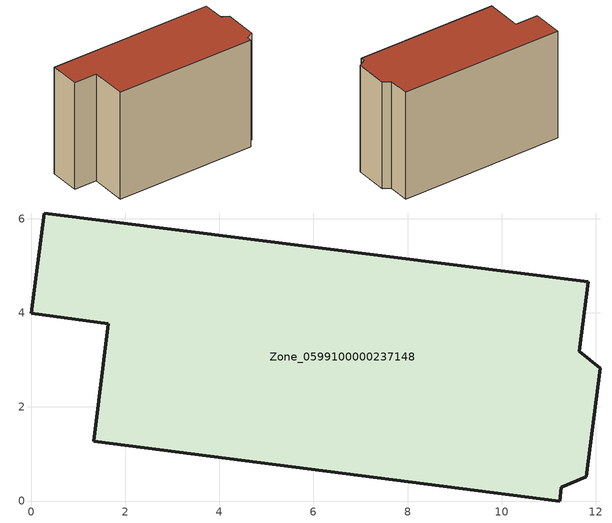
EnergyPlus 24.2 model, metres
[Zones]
Zone_0599100000237148
 floor ground (C_G): 11.27,0.29 11.23,0 1.33,1.27 1.64,3.77 0,3.99 0.28,6.12 11.84,4.66 11.65,3.18 12.1,2.82 11.8,0.52 z2.58
 wall outside (C_F): 11.84,4.66 0.28,6.12 0,3.99 1.64,3.77 1.33,1.27 11.23,0 11.27,0.29 11.8,0.52 12.1,2.82 11.65,3.18 11.84,4.66 z2.58:10.52
 roof outside (C_R): 11.8,0.52 12.1,2.82 11.65,3.18 11.84,4.66 0.28,6.12 0,3.99 1.64,3.77 1.33,1.27 11.23,0 11.27,0.29 z10.52
[BUILDING]
Pand.0599100000237148: North Axis=0; Terrain=City; Loads Convergence Tolerance Value=0.04; Temperature Convergence Tolerance Value=0.4; Solar Distribution=FullExterior; Maximum Number of Warmup Days=25; Minimum Number of Warmup Days=1
[Site:Location]
Rotterdam.The.Hague.AP_ZH_NLD Design_Conditions: Latitude=51.96; Longitude=4.45; Time Zone=1; Elevation=-4.5
[SITE:GROUNDTEMPERATURE:BUILDINGSURFACE]
18, 18, 18, 18, 18, 18, 18, 18, 18, 18, 18, 18
[MATERIAL] Thermal Absorptance=0.9; Solar Absorptance=0.7; Visible Absorptance=0.7
Name | Roughness | Thickness | Conductivity | Density | Specific Heat
G.TI.1946 | MediumSmooth | 0.15 | 1 | 540 | 1210
F.TI.1946 | Rough | 0.3 | 0.857143 | 1920 | 840
R.TI.1946 | MediumRough | 0.2 | 0.1 | 1500 | 1000
[CONSTRUCTION]
C_G: G.TI.1946
C_F: F.TI.1946
C_R: R.TI.1946
[ZONE]
Zone_0599100000237148: Type=1; Multiplier=1; Ceiling Height=Autocalculate; Volume=Autocalculate; Floor Area=autocalculate; Part of Total Floor Area=Yes
[ZONEINFILTRATION:DESIGNFLOWRATE]
Infil_Zone_0599100000237148: Zone or ZoneList or Space or SpaceList=Zone_0599100000237148; Schedule=AlwaysOn; Design Flow Rate Calculation Method=Flow/Area; Flow Rate per Floor Area=0.003; Constant Term Coefficient=1; Temperature Term Coefficient=0; Velocity Term Coefficient=0; Velocity Squared Term Coefficient=0
[HVACTEMPLATE:ZONE:IDEALLOADSAIRSYSTEM]
Zone_0599100000237148: Maximum Heating Supply Air Temperature=50; Minimum Cooling Supply Air Temperature=13; Maximum Heating Supply Air Humidity Ratio=0.0156; Minimum Cooling Supply Air Humidity Ratio=0.0077; Heating Limit=NoLimit; Cooling Limit=NoLimit; Dehumidification Control Type=ConstantSensibleHeatRatio; Cooling Sensible Heat Ratio=0.7; Dehumidification Setpoint=60; Humidification Control Type=None; Humidification Setpoint=30; Outdoor Air Method=None; Outdoor Air Flow Rate per Person=0.00944; Outdoor Air Flow Rate per Zone Floor Area=0; Outdoor Air Flow Rate per Zone=0; Demand Controlled Ventilation Type=None; Outdoor Air Economizer Type=NoEconomizer; Heat Recovery Type=None; Sensible Heat Recovery Effectiveness=0.7; Latent Heat Recovery Effectiveness=0.65
[ZONECONTROL:THERMOSTAT]
ThermostatControl_Zone_0599100000237148: Zone or ZoneList=Zone_0599100000237148; Control Type Schedule=DualSetpointControlType; Control 1=Thermostat_Zone_0599100000237148; Temperature Difference Between Cutout And Setpoint=0
[THERMOSTATSETPOINT:DUALSETPOINT]
Thermostat_Zone_0599100000237148: Heating Setpoint Temperature Schedule=HeatingSetpoint_Zone_0599100000237148; Cooling Setpoint Temperature Schedule=CoolingSetpoint_Zone_0599100000237148
[SCHEDULE:COMPACT]
HeatingSetpoint_Zone_0599100000237148: Through: 12/31, For: AllDays, Until: 24:00, 21
CoolingSetpoint_Zone_0599100000237148: Through: 12/31, For: AllDays, Until: 24:00, 24
DualSetpointControlType: Through: 12/31, For: AllDays, Until: 24:00, 4
AlwaysOn: Through: 12/31, For: AllDays, Until: 24:00, 1
